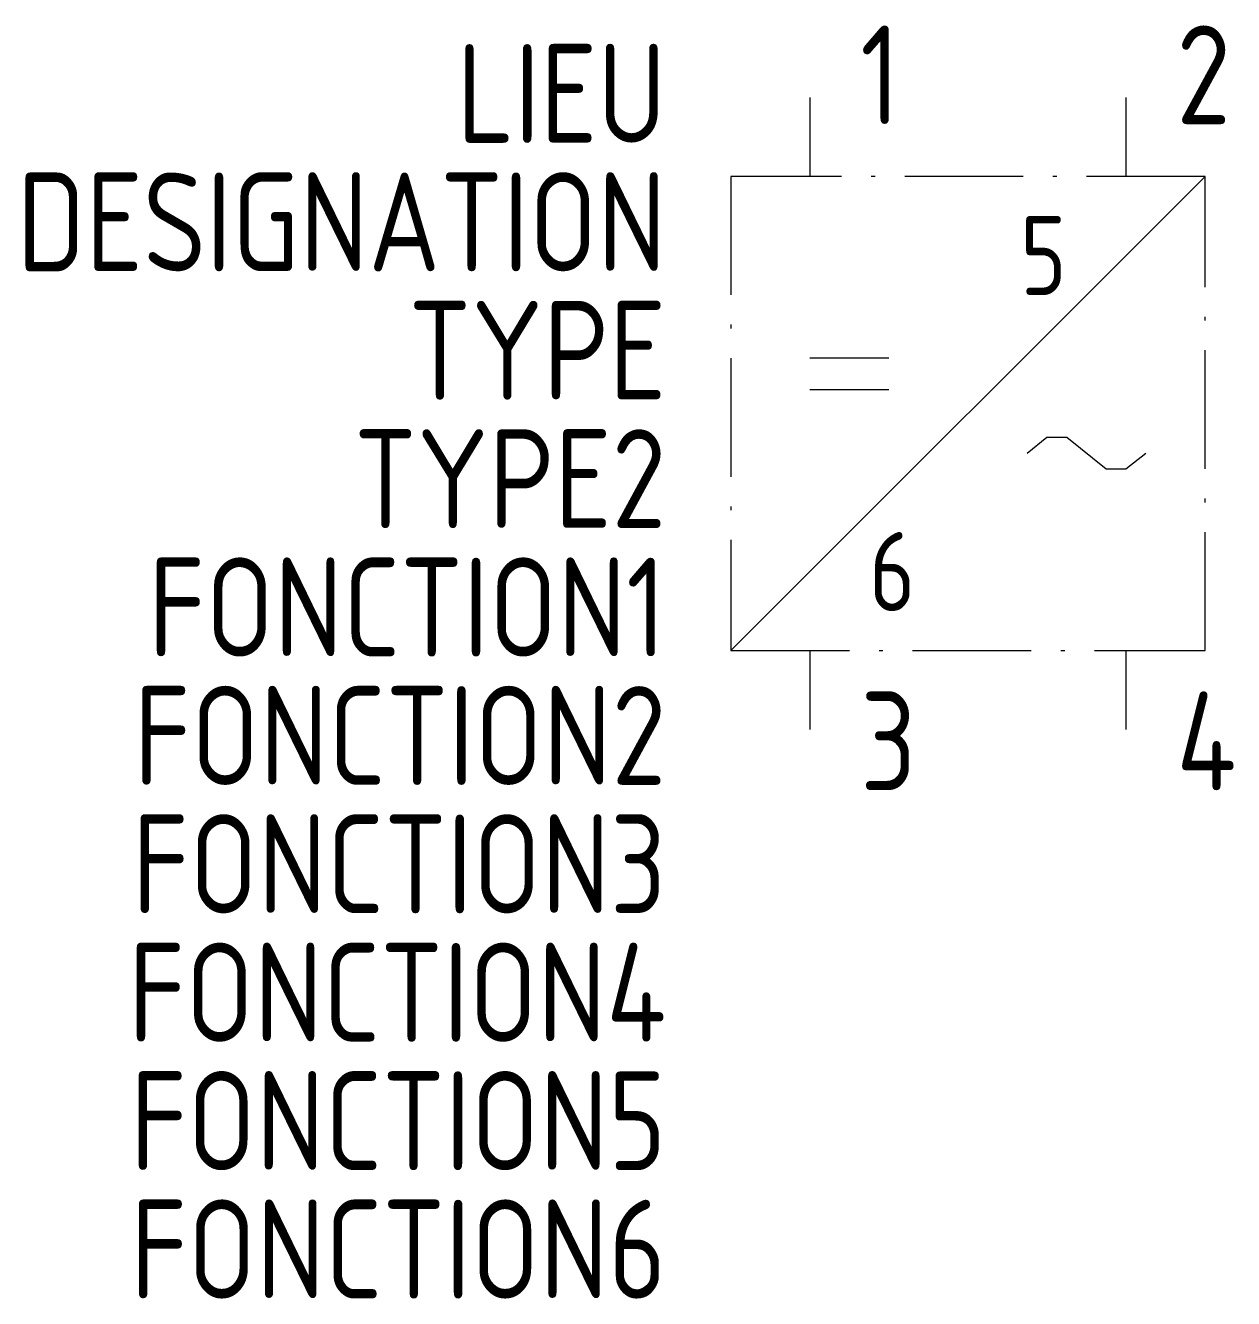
# Model space of a CAD drawing. Extents: x -1604.5 to -1573.9, y -910 to -877.8.
import ezdxf
from ezdxf.enums import TextEntityAlignment as Align

# ---------------------------------------------------------------- set-up
doc = ezdxf.new("R2010")
doc.units = 0
doc.linetypes.add('ACAD_ISO10W100', pattern=[18, 12, -3, 0, -3])
for name, color, linetype in [('SYMB_BOITE', 6, 'ACAD_ISO10W100'), ('SYMB_FIL', 3, 'CONTINUOUS'), ('SYMB_FIL_FIN', 1, 'CONTINUOUS'), ('SYMB_TXT_CONTACT', 2, 'CONTINUOUS'), ('SYMB_TXT_NOM', 3, 'CONTINUOUS')]:
    doc.layers.add(name, color=color, linetype=linetype)
doc.styles.add('NET2_5', font='isocp.shx', dxfattribs={"width": 0.9, "height": 2.5})
doc.styles.add('NET_2', font='isocp.shx', dxfattribs={"width": 0.9, "height": 2})

msp = doc.modelspace()

# ---------------------------------------------------------------- linework, layer by layer
at = {"layer": 'SYMB_BOITE', "ltscale": 0.25}
msp.add_lwpolyline([(-1586.634, -893.593), (-1574.634, -893.593), (-1574.634, -881.593), (-1586.634, -881.593)], close=True, dxfattribs=at)
at = {"layer": 'SYMB_FIL'}
for p, q in [((-1584.634, -879.593), (-1584.634, -881.593)), ((-1576.634, -879.593), (-1576.634, -881.593)), ((-1584.634, -893.593), (-1584.634, -895.593)), ((-1576.634, -893.593), (-1576.634, -895.593))]:
    msp.add_line(p, q, dxfattribs=at)
at = {"layer": 'SYMB_FIL_FIN'}
for p, q in [((-1586.634, -893.593), (-1574.634, -881.593)), ((-1582.634, -886.193), (-1584.634, -886.193)), ((-1582.634, -886.993), (-1584.634, -886.993)), ((-1579.134, -888.593), (-1578.634, -888.193)), ((-1578.634, -888.193), (-1578.134, -888.193)), ((-1578.134, -888.193), (-1577.134, -888.993)), ((-1576.634, -888.993), (-1576.134, -888.593)), ((-1577.134, -888.993), (-1576.634, -888.993))]:
    msp.add_line(p, q, dxfattribs=at)

# ---------------------------------------------------------------- texts
at = {"layer": 'SYMB_TXT_CONTACT', "style": 'NET2_5', "width": 0.9, "flags": 8}
for tag, p, s in [('1', (-1583.359, -880.272), '-'), ('2', (-1575.359, -880.272), '+'), ('3', (-1583.359, -897.133), 'N'), ('4', (-1575.359, -897.133), 'L')]:
    msp.add_attdef(tag, p, s, height=2.5, dxfattribs=at)
at = {"layer": 'SYMB_TXT_CONTACT', "style": 'NET_2', "width": 0.9, "flags": 8}
msp.add_attdef('5', text='VDC', height=2, dxfattribs=at).set_placement((-1578.134, -883.593), align=Align.MIDDLE_RIGHT)
msp.add_attdef('6', text='VAC', height=2, dxfattribs=at).set_placement((-1583.134, -891.593), align=Align.MIDDLE_LEFT)
at = {"layer": 'SYMB_TXT_NOM', "style": 'NET2_5', "width": 0.9, "flags": 8}
for tag, text, p in [('LIEU', '', (-1588.269, -880.743)), ('DESIGNATION', 'T?', (-1588.269, -883.993)), ('TYPE', 'V', (-1588.269, -887.243)), ('TYPE2', 'A', (-1588.269, -890.493)), ('FONCTION1', '', (-1588.269, -893.743)), ('FONCTION2', '', (-1588.269, -896.993)), ('FONCTION3', '', (-1588.269, -900.243)), ('FONCTION4', '', (-1588.269, -903.493)), ('FONCTION5', '', (-1588.269, -906.743)), ('FONCTION6', '', (-1588.269, -909.993))]:
    msp.add_attdef(tag, text=text, height=2.5, dxfattribs=at).set_placement(p, align=Align.RIGHT)

doc.saveas('drawing.dxf')
